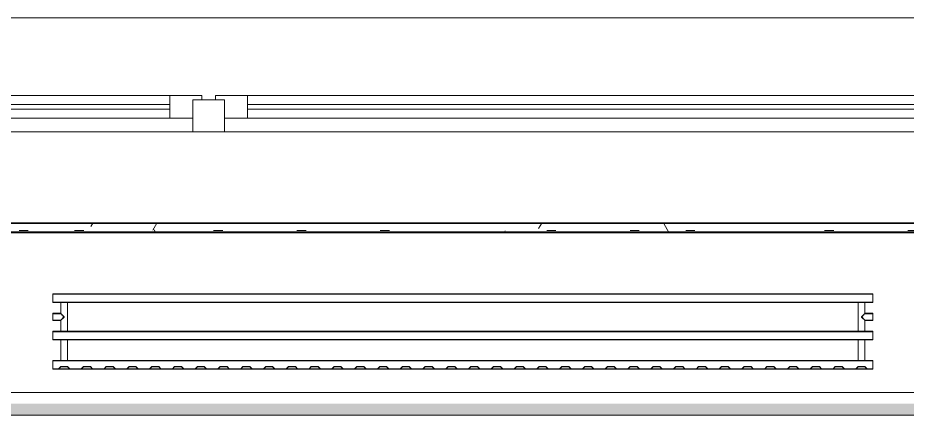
# Model space of a CAD drawing. Header units: millimetres. Extents: x 3914 to 443608, y -156176 to 78197.
# Drawn here: x 236470 to 238422, y -119499 to -118628 of the extents above; entities that cross this region are included whole.
import ezdxf

# ---------------------------------------------------------------- set-up
doc = ezdxf.new("R2010")
doc.units = ezdxf.units.MM
doc.layers.add('A-AREA-PATT-2', color=7, linetype='Continuous', lineweight=5, true_color=0xcde0ef, transparency=1)
for name, color, linetype, lineweight in [('A-FLOR', 7, 'Continuous', 9), ('A-GLAZ', 7, 'Continuous', 9), ('A-GLAZ-1', 7, 'Continuous', 5), ('A-WALL', 7, 'Continuous', 5), ('A-WALL-1', 7, 'Continuous', 35), ('I-WALL', 7, 'Continuous', 5)]:
    doc.layers.add(name, color=color, linetype=linetype, lineweight=lineweight)
doc.layers.add('M-EQPM-1', color=7, linetype='Continuous', lineweight=9, true_color=0xb2b2b2)

# ---------------------------------------------------------------- blocks, each defined once
blk = doc.blocks.new('radiator_prado_classic_z_tip_30_po exemplyaru - Classic Z Тип 30-500-V453-Объем проектирования 2 этажа')
at = {"layer": 'M-EQPM-1'}
for p, q in [((0, 228), (0, 210)), ((1800, 228), (0, 228)), ((0, 210), (0, 228)), ((0, 228), (12.5, 228)), ((12.5, 228), (37.5, 228)), ((37.5, 228), (12.5, 228)), ((12.5, 228), (37.5, 228)), ((12.5, 228), (17.5, 223)), ((12.5, 228), (17.5, 223)), ((32.5, 223), (17.5, 223)), ((17.5, 223), (32.5, 223)), ((32.5, 223), (37.5, 228)), ((37.5, 228), (32.5, 223)), ((37.5, 228), (62.5, 228)), ((62.5, 228), (87.5, 228)), ((87.5, 228), (62.5, 228)), ((62.5, 228), (87.5, 228)), ((62.5, 228), (67.5, 223)), ((62.5, 228), (67.5, 223)), ((82.5, 223), (67.5, 223)), ((67.5, 223), (82.5, 223)), ((82.5, 223), (87.5, 228)), ((87.5, 228), (82.5, 223)), ((87.5, 228), (112.5, 228)), ((112.5, 228), (137.5, 228)), ((137.5, 228), (112.5, 228)), ((112.5, 228), (137.5, 228)), ((112.5, 228), (117.5, 223)), ((112.5, 228), (117.5, 223)), ((132.5, 223), (117.5, 223)), ((117.5, 223), (132.5, 223)), ((132.5, 223), (137.5, 228)), ((137.5, 228), (132.5, 223)), ((137.5, 228), (162.5, 228)), ((162.5, 228), (187.5, 228)), ((187.5, 228), (162.5, 228)), ((162.5, 228), (187.5, 228)), ((162.5, 228), (167.5, 223)), ((162.5, 228), (167.5, 223)), ((182.5, 223), (167.5, 223)), ((167.5, 223), (182.5, 223)), ((182.5, 223), (187.5, 228)), ((187.5, 228), (182.5, 223)), ((187.5, 228), (212.5, 228)), ((212.5, 228), (237.5, 228)), ((237.5, 228), (212.5, 228)), ((212.5, 228), (237.5, 228)), ((212.5, 228), (217.5, 223)), ((212.5, 228), (217.5, 223)), ((232.5, 223), (217.5, 223)), ((217.5, 223), (232.5, 223)), ((232.5, 223), (237.5, 228)), ((237.5, 228), (232.5, 223)), ((237.5, 228), (262.5, 228)), ((262.5, 228), (287.5, 228)), ((287.5, 228), (262.5, 228)), ((262.5, 228), (287.5, 228)), ((262.5, 228), (267.5, 223)), ((262.5, 228), (267.5, 223)), ((282.5, 223), (267.5, 223)), ((267.5, 223), (282.5, 223)), ((282.5, 223), (287.5, 228)), ((287.5, 228), (282.5, 223)), ((287.5, 228), (312.5, 228)), ((312.5, 228), (337.5, 228)), ((337.5, 228), (312.5, 228)), ((312.5, 228), (337.5, 228)), ((312.5, 228), (317.5, 223)), ((312.5, 228), (317.5, 223)), ((332.5, 223), (317.5, 223)), ((317.5, 223), (332.5, 223)), ((332.5, 223), (337.5, 228)), ((337.5, 228), (332.5, 223)), ((337.5, 228), (362.5, 228)), ((362.5, 228), (387.5, 228)), ((387.5, 228), (362.5, 228)), ((362.5, 228), (387.5, 228)), ((362.5, 228), (367.5, 223)), ((362.5, 228), (367.5, 223)), ((382.5, 223), (367.5, 223)), ((367.5, 223), (382.5, 223)), ((382.5, 223), (387.5, 228)), ((387.5, 228), (382.5, 223)), ((387.5, 228), (412.5, 228)), ((412.5, 228), (437.5, 228)), ((437.5, 228), (412.5, 228)), ((412.5, 228), (437.5, 228)), ((412.5, 228), (417.5, 223)), ((412.5, 228), (417.5, 223)), ((432.5, 223), (417.5, 223)), ((417.5, 223), (432.5, 223)), ((432.5, 223), (437.5, 228)), ((437.5, 228), (432.5, 223)), ((437.5, 228), (462.5, 228)), ((462.5, 228), (487.5, 228)), ((487.5, 228), (462.5, 228)), ((462.5, 228), (487.5, 228)), ((462.5, 228), (467.5, 223)), ((462.5, 228), (467.5, 223)), ((482.5, 223), (467.5, 223)), ((467.5, 223), (482.5, 223)), ((482.5, 223), (487.5, 228)), ((487.5, 228), (482.5, 223)), ((487.5, 228), (512.5, 228)), ((512.5, 228), (537.5, 228)), ((537.5, 228), (512.5, 228)), ((512.5, 228), (537.5, 228)), ((512.5, 228), (517.5, 223)), ((512.5, 228), (517.5, 223)), ((532.5, 223), (517.5, 223)), ((517.5, 223), (532.5, 223)), ((532.5, 223), (537.5, 228)), ((537.5, 228), (532.5, 223)), ((537.5, 228), (562.5, 228)), ((562.5, 228), (587.5, 228)), ((587.5, 228), (562.5, 228)), ((562.5, 228), (587.5, 228)), ((562.5, 228), (567.5, 223)), ((562.5, 228), (567.5, 223)), ((582.5, 223), (567.5, 223)), ((567.5, 223), (582.5, 223)), ((582.5, 223), (587.5, 228)), ((587.5, 228), (582.5, 223)), ((587.5, 228), (612.5, 228)), ((612.5, 228), (637.5, 228)), ((637.5, 228), (612.5, 228)), ((612.5, 228), (637.5, 228)), ((612.5, 228), (617.5, 223)), ((612.5, 228), (617.5, 223)), ((632.5, 223), (617.5, 223)), ((617.5, 223), (632.5, 223)), ((632.5, 223), (637.5, 228)), ((637.5, 228), (632.5, 223)), ((637.5, 228), (662.5, 228)), ((662.5, 228), (687.5, 228)), ((687.5, 228), (662.5, 228)), ((662.5, 228), (687.5, 228)), ((662.5, 228), (667.5, 223)), ((662.5, 228), (667.5, 223)), ((682.5, 223), (667.5, 223)), ((667.5, 223), (682.5, 223)), ((682.5, 223), (687.5, 228)), ((687.5, 228), (682.5, 223)), ((687.5, 228), (712.5, 228)), ((712.5, 228), (737.5, 228)), ((737.5, 228), (712.5, 228)), ((712.5, 228), (737.5, 228)), ((712.5, 228), (717.5, 223)), ((712.5, 228), (717.5, 223)), ((732.5, 223), (717.5, 223)), ((717.5, 223), (732.5, 223)), ((732.5, 223), (737.5, 228)), ((737.5, 228), (732.5, 223)), ((737.5, 228), (762.5, 228)), ((762.5, 228), (787.5, 228)), ((787.5, 228), (762.5, 228)), ((762.5, 228), (787.5, 228)), ((762.5, 228), (767.5, 223)), ((762.5, 228), (767.5, 223)), ((782.5, 223), (767.5, 223)), ((767.5, 223), (782.5, 223)), ((782.5, 223), (787.5, 228)), ((787.5, 228), (782.5, 223)), ((787.5, 228), (812.5, 228)), ((812.5, 228), (837.5, 228)), ((837.5, 228), (812.5, 228)), ((812.5, 228), (837.5, 228)), ((812.5, 228), (817.5, 223)), ((812.5, 228), (817.5, 223)), ((832.5, 223), (817.5, 223)), ((817.5, 223), (832.5, 223)), ((832.5, 223), (837.5, 228)), ((837.5, 228), (832.5, 223)), ((837.5, 228), (862.5, 228)), ((862.5, 228), (887.5, 228)), ((887.5, 228), (862.5, 228)), ((862.5, 228), (887.5, 228)), ((862.5, 228), (867.5, 223)), ((862.5, 228), (867.5, 223)), ((882.5, 223), (867.5, 223)), ((867.5, 223), (882.5, 223)), ((882.5, 223), (887.5, 228)), ((887.5, 228), (882.5, 223)), ((887.5, 228), (912.5, 228)), ((912.5, 228), (937.5, 228)), ((937.5, 228), (912.5, 228)), ((912.5, 228), (937.5, 228)), ((912.5, 228), (917.5, 223)), ((912.5, 228), (917.5, 223)), ((932.5, 223), (917.5, 223)), ((917.5, 223), (932.5, 223)), ((932.5, 223), (937.5, 228)), ((937.5, 228), (932.5, 223)), ((937.5, 228), (962.5, 228)), ((962.5, 228), (987.5, 228)), ((987.5, 228), (962.5, 228)), ((962.5, 228), (987.5, 228)), ((962.5, 228), (967.5, 223)), ((962.5, 228), (967.5, 223)), ((982.5, 223), (967.5, 223)), ((967.5, 223), (982.5, 223)), ((982.5, 223), (987.5, 228)), ((987.5, 228), (982.5, 223)), ((987.5, 228), (1012.5, 228)), ((1012.5, 228), (1037.5, 228)), ((1037.5, 228), (1012.5, 228)), ((1012.5, 228), (1037.5, 228)), ((1012.5, 228), (1017.5, 223)), ((1012.5, 228), (1017.5, 223)), ((1032.5, 223), (1017.5, 223)), ((1017.5, 223), (1032.5, 223)), ((1032.5, 223), (1037.5, 228)), ((1037.5, 228), (1032.5, 223)), ((1037.5, 228), (1062.5, 228)), ((1062.5, 228), (1087.5, 228)), ((1087.5, 228), (1062.5, 228)), ((1062.5, 228), (1087.5, 228)), ((1062.5, 228), (1067.5, 223)), ((1062.5, 228), (1067.5, 223)), ((1082.5, 223), (1067.5, 223)), ((1067.5, 223), (1082.5, 223)), ((1082.5, 223), (1087.5, 228)), ((1087.5, 228), (1082.5, 223)), ((1087.5, 228), (1112.5, 228)), ((1112.5, 228), (1137.5, 228)), ((1137.5, 228), (1112.5, 228)), ((1112.5, 228), (1137.5, 228)), ((1112.5, 228), (1117.5, 223)), ((1112.5, 228), (1117.5, 223)), ((1132.5, 223), (1117.5, 223)), ((1117.5, 223), (1132.5, 223)), ((1132.5, 223), (1137.5, 228)), ((1137.5, 228), (1132.5, 223)), ((1137.5, 228), (1162.5, 228)), ((1162.5, 228), (1187.5, 228)), ((1187.5, 228), (1162.5, 228)), ((1162.5, 228), (1187.5, 228)), ((1162.5, 228), (1167.5, 223)), ((1162.5, 228), (1167.5, 223)), ((1182.5, 223), (1167.5, 223)), ((1167.5, 223), (1182.5, 223)), ((1182.5, 223), (1187.5, 228)), ((1187.5, 228), (1182.5, 223)), ((1187.5, 228), (1212.5, 228)), ((1212.5, 228), (1237.5, 228)), ((1237.5, 228), (1212.5, 228)), ((1212.5, 228), (1237.5, 228)), ((1212.5, 228), (1217.5, 223)), ((1212.5, 228), (1217.5, 223)), ((1232.5, 223), (1217.5, 223)), ((1217.5, 223), (1232.5, 223)), ((1232.5, 223), (1237.5, 228)), ((1237.5, 228), (1232.5, 223)), ((1237.5, 228), (1262.5, 228)), ((1262.5, 228), (1287.5, 228)), ((1287.5, 228), (1262.5, 228)), ((1262.5, 228), (1287.5, 228)), ((1262.5, 228), (1267.5, 223)), ((1262.5, 228), (1267.5, 223)), ((1282.5, 223), (1267.5, 223)), ((1267.5, 223), (1282.5, 223)), ((1282.5, 223), (1287.5, 228)), ((1287.5, 228), (1282.5, 223)), ((1287.5, 228), (1312.5, 228)), ((1312.5, 228), (1337.5, 228)), ((1337.5, 228), (1312.5, 228)), ((1312.5, 228), (1337.5, 228)), ((1312.5, 228), (1317.5, 223)), ((1312.5, 228), (1317.5, 223)), ((1332.5, 223), (1317.5, 223)), ((1317.5, 223), (1332.5, 223)), ((1332.5, 223), (1337.5, 228)), ((1337.5, 228), (1332.5, 223)), ((1337.5, 228), (1362.5, 228)), ((1362.5, 228), (1387.5, 228)), ((1387.5, 228), (1362.5, 228)), ((1362.5, 228), (1387.5, 228)), ((1362.5, 228), (1367.5, 223)), ((1362.5, 228), (1367.5, 223)), ((1382.5, 223), (1367.5, 223)), ((1367.5, 223), (1382.5, 223)), ((1382.5, 223), (1387.5, 228)), ((1387.5, 228), (1382.5, 223)), ((1387.5, 228), (1412.5, 228)), ((1412.5, 228), (1437.5, 228)), ((1437.5, 228), (1412.5, 228)), ((1412.5, 228), (1437.5, 228)), ((1412.5, 228), (1417.5, 223)), ((1412.5, 228), (1417.5, 223)), ((1432.5, 223), (1417.5, 223)), ((1417.5, 223), (1432.5, 223)), ((1432.5, 223), (1437.5, 228)), ((1437.5, 228), (1432.5, 223)), ((1437.5, 228), (1462.5, 228)), ((1462.5, 228), (1487.5, 228)), ((1487.5, 228), (1462.5, 228)), ((1462.5, 228), (1487.5, 228)), ((1462.5, 228), (1467.5, 223)), ((1462.5, 228), (1467.5, 223)), ((1482.5, 223), (1467.5, 223)), ((1467.5, 223), (1482.5, 223)), ((1482.5, 223), (1487.5, 228)), ((1487.5, 228), (1482.5, 223)), ((1487.5, 228), (1512.5, 228)), ((1512.5, 228), (1537.5, 228)), ((1537.5, 228), (1512.5, 228)), ((1512.5, 228), (1537.5, 228)), ((1512.5, 228), (1517.5, 223)), ((1512.5, 228), (1517.5, 223)), ((1532.5, 223), (1517.5, 223)), ((1517.5, 223), (1532.5, 223)), ((1532.5, 223), (1537.5, 228)), ((1537.5, 228), (1532.5, 223)), ((1537.5, 228), (1562.5, 228)), ((1562.5, 228), (1587.5, 228)), ((1587.5, 228), (1562.5, 228)), ((1562.5, 228), (1587.5, 228)), ((1562.5, 228), (1567.5, 223)), ((1562.5, 228), (1567.5, 223)), ((1582.5, 223), (1567.5, 223)), ((1567.5, 223), (1582.5, 223)), ((1582.5, 223), (1587.5, 228)), ((1587.5, 228), (1582.5, 223)), ((1587.5, 228), (1612.5, 228)), ((1612.5, 228), (1637.5, 228)), ((1637.5, 228), (1612.5, 228)), ((1612.5, 228), (1637.5, 228)), ((1612.5, 228), (1617.5, 223)), ((1612.5, 228), (1617.5, 223)), ((1632.5, 223), (1617.5, 223)), ((1617.5, 223), (1632.5, 223)), ((1632.5, 223), (1637.5, 228)), ((1637.5, 228), (1632.5, 223)), ((1637.5, 228), (1662.5, 228)), ((1662.5, 228), (1687.5, 228)), ((1687.5, 228), (1662.5, 228)), ((1662.5, 228), (1687.5, 228)), ((1662.5, 228), (1667.5, 223)), ((1662.5, 228), (1667.5, 223)), ((1682.5, 223), (1667.5, 223)), ((1667.5, 223), (1682.5, 223)), ((1682.5, 223), (1687.5, 228)), ((1687.5, 228), (1682.5, 223)), ((1687.5, 228), (1712.5, 228)), ((1712.5, 228), (1737.5, 228)), ((1737.5, 228), (1712.5, 228)), ((1712.5, 228), (1737.5, 228)), ((1712.5, 228), (1717.5, 223)), ((1712.5, 228), (1717.5, 223)), ((1732.5, 223), (1717.5, 223)), ((1717.5, 223), (1732.5, 223)), ((1732.5, 223), (1737.5, 228)), ((1737.5, 228), (1732.5, 223)), ((1737.5, 228), (1762.5, 228)), ((1762.5, 228), (1787.5, 228)), ((1787.5, 228), (1762.5, 228)), ((1762.5, 228), (1787.5, 228)), ((1762.5, 228), (1767.5, 223)), ((1762.5, 228), (1767.5, 223)), ((1782.5, 223), (1767.5, 223)), ((1767.5, 223), (1782.5, 223)), ((1782.5, 223), (1787.5, 228)), ((1787.5, 228), (1782.5, 223)), ((1787.5, 228), (1800, 228)), ((1800, 210), (1800, 228)), ((1800, 228), (1800, 210)), ((0, 210), (1800, 210)), ((17.8, 210), (0, 210)), ((17.5, 210), (17.5, 164)), ((17.5, 210), (17.5, 164)), ((17.8, 210), (17.5, 210)), ((17.5, 210), (17.8, 210)), ((17.8, 210), (17.5, 210)), ((17.5, 210), (17.8, 210)), ((31.4, 210), (17.8, 210)), ((17.8, 210), (31.4, 210)), ((31.4, 210), (17.8, 210)), ((17.8, 210), (31.5, 210)), ((31.5, 210), (31.4, 210)), ((31.4, 210), (31.5, 210)), ((31.5, 210), (31.4, 210)), ((32.2, 210), (31.5, 210)), ((31.5, 210), (32.2, 210)), ((32.2, 210), (31.5, 210)), ((31.5, 210), (32.5, 210)), ((32.5, 210), (32.2, 210)), ((32.2, 210), (32.5, 210)), ((32.5, 210), (32.2, 210)), ((1767.8, 210), (32.2, 210)), ((32.5, 164), (32.5, 210)), ((32.5, 164), (32.5, 210)), ((1767.5, 210), (1767.5, 164)), ((1767.5, 210), (1767.5, 164)), ((1767.8, 210), (1767.5, 210)), ((1767.5, 210), (1767.8, 210)), ((1767.8, 210), (1767.5, 210)), ((1767.5, 210), (1767.8, 210)), ((1782.2, 210), (1767.8, 210)), ((1767.8, 210), (1768.5, 210)), ((1771.2, 210), (1767.8, 210)), ((1767.8, 210), (1782.2, 210)), ((1768.5, 210), (1769.7, 210)), ((1769.7, 210), (1771.2, 210)), ((1771.2, 210), (1773.1, 210)), ((1778.7, 210), (1771.2, 210)), ((1773.1, 210), (1775, 210)), ((1775, 210), (1776.9, 210)), ((1776.9, 210), (1778.7, 210)), ((1778.7, 210), (1780.3, 210)), ((1782.2, 210), (1778.7, 210)), ((1780.3, 210), (1781.5, 210)), ((1781.5, 210), (1782.2, 210)), ((1782.5, 210), (1782.2, 210)), ((1782.2, 210), (1782.5, 210)), ((1782.5, 210), (1782.2, 210)), ((1782.2, 210), (1782.5, 210)), ((1800, 210), (1782.2, 210)), ((1782.5, 164), (1782.5, 210)), ((1782.5, 164), (1782.5, 210)), ((1800, 164), (0, 164)), ((0, 164), (0, 146)), ((0, 146), (0, 164)), ((0, 164), (17.8, 164)), ((17.8, 164), (17.5, 164)), ((17.5, 164), (17.8, 164)), ((17.8, 164), (17.5, 164)), ((17.5, 164), (30.3, 164)), ((32.2, 164), (17.8, 164)), ((17.8, 164), (32.2, 164)), ((32.2, 164), (17.8, 164)), ((30.3, 164), (32.5, 164)), ((32.5, 164), (32.2, 164)), ((32.2, 164), (32.5, 164)), ((32.5, 164), (32.2, 164)), ((32.2, 164), (1767.8, 164)), ((1767.8, 164), (1767.5, 164)), ((1767.5, 164), (1768.5, 164)), ((1767.8, 164), (1767.5, 164)), ((1767.5, 164), (1767.8, 164)), ((1782.2, 164), (1767.8, 164)), ((1778.7, 164), (1767.8, 164)), ((1767.8, 164), (1782.2, 164)), ((1768.5, 164), (1782.2, 164)), ((1781.5, 164), (1778.7, 164)), ((1782.2, 164), (1781.5, 164)), ((1782.5, 164), (1782.2, 164)), ((1782.2, 164), (1782.5, 164)), ((1782.5, 164), (1782.2, 164)), ((1782.2, 164), (1782.5, 164)), ((1782.2, 164), (1800, 164)), ((1800, 146), (1800, 164)), ((1800, 164), (1800, 146)), ((0, 146), (1800, 146)), ((18.5, 146), (0, 146)), ((17.5, 146), (17.5, 121.5)), ((17.5, 146), (17.5, 121.5)), ((17.5, 146), (17.8, 146)), ((18.5, 146), (17.5, 146)), ((17.5, 146), (18.5, 146)), ((26.9, 146), (17.5, 146)), ((17.8, 146), (18.5, 146)), ((18.5, 146), (31.4, 146)), ((31.4, 146), (18.5, 146)), ((18.5, 146), (31.4, 146)), ((32.5, 146), (26.9, 146)), ((31.4, 146), (31.5, 146)), ((31.5, 146), (31.4, 146)), ((31.4, 146), (31.5, 146)), ((31.5, 146), (32.2, 146)), ((32.2, 146), (31.5, 146)), ((31.5, 146), (32.2, 146)), ((32.2, 146), (32.5, 146)), ((32.5, 146), (32.2, 146)), ((32.2, 146), (32.5, 146)), ((1767.8, 146), (32.2, 146)), ((32.5, 82), (32.5, 146)), ((32.5, 82), (32.5, 146)), ((1767.5, 146), (1767.5, 82)), ((1767.5, 146), (1767.5, 82)), ((1767.5, 146), (1767.8, 146)), ((1780.3, 146), (1767.5, 146)), ((1767.5, 146), (1767.8, 146)), ((1767.8, 146), (1767.5, 146)), ((1767.8, 146), (1781.5, 146)), ((1767.8, 146), (1768.5, 146)), ((1781.5, 146), (1767.8, 146)), ((1768.5, 146), (1775, 146)), ((1775, 146), (1776.9, 146)), ((1776.9, 146), (1781.5, 146)), ((1782.5, 146), (1780.3, 146)), ((1781.5, 146), (1782.5, 146)), ((1781.5, 146), (1782.5, 146)), ((1782.5, 146), (1781.5, 146)), ((1800, 146), (1781.5, 146)), ((1782.5, 121.5), (1782.5, 146)), ((1782.5, 121.5), (1782.5, 146)), ((17.5, 121.5), (0, 121.5)), ((17.5, 121.5), (0, 121.5)), ((0, 121.5), (0, 120.5)), ((0, 106.5), (0, 121.5)), ((0, 120.5), (0, 114)), ((0, 120.5), (0, 119.3)), ((0, 114), (0, 120.5)), ((0, 120.5), (0, 120.5)), ((0, 119.3), (0, 117.8)), ((0, 117.8), (0, 114)), ((1800, 121.5), (1782.5, 121.5)), ((1800, 121.5), (1782.5, 121.5)), ((1800, 121.5), (1800, 106.5)), ((1800, 120.5), (1800, 121.5)), ((1800, 121.5), (1800, 120.5)), ((1800, 120.5), (1800, 121.5)), ((1800, 114), (1800, 120.5)), ((1800, 120.5), (1800, 115.9)), ((1800, 107.5), (1800, 120.5)), ((0, 114), (0, 110.2)), ((0, 114), (0, 110.2)), ((0, 112.1), (0, 114)), ((0, 107.5), (0, 112.1)), ((0, 110.2), (0, 108.7)), ((0, 110.2), (0, 107.5)), ((0, 108.7), (0, 107.5)), ((0, 107.5), (0, 106.5)), ((0, 107.5), (0, 107.5)), ((0, 106.5), (17.5, 106.5)), ((0, 106.5), (17.5, 106.5)), ((17.5, 106.5), (17.5, 82)), ((17.5, 106.5), (17.5, 82)), ((1782.5, 82), (1782.5, 106.5)), ((1782.5, 106.5), (1800, 106.5)), ((1782.5, 82), (1782.5, 106.5)), ((1782.5, 106.5), (1800, 106.5)), ((1800, 115.9), (1800, 107.5)), ((1800, 107.5), (1800, 114)), ((1800, 106.5), (1800, 107.5)), ((1800, 107.5), (1800, 106.5)), ((1800, 106.5), (1800, 107.5)), ((1800, 82), (0, 82)), ((0, 82), (0, 64)), ((0, 64), (0, 82)), ((0, 82), (18.5, 82)), ((17.8, 82), (17.5, 82)), ((17.5, 82), (18.5, 82)), ((18.5, 82), (17.5, 82)), ((17.5, 82), (26.9, 82)), ((18.5, 82), (17.8, 82)), ((31.4, 82), (18.5, 82)), ((18.5, 82), (31.4, 82)), ((31.4, 82), (18.5, 82)), ((26.9, 82), (32.5, 82)), ((31.5, 82), (31.4, 82)), ((31.4, 82), (31.5, 82)), ((31.5, 82), (31.4, 82)), ((32.2, 82), (31.5, 82)), ((31.5, 82), (32.2, 82)), ((32.2, 82), (31.5, 82)), ((32.5, 82), (32.2, 82)), ((32.2, 82), (32.5, 82)), ((32.5, 82), (32.2, 82)), ((32.2, 82), (1767.8, 82)), ((1767.8, 82), (1767.5, 82)), ((1767.5, 82), (1767.8, 82)), ((1767.8, 82), (1767.5, 82)), ((1767.5, 82), (1767.8, 82)), ((1781.5, 82), (1767.8, 82)), ((1767.8, 82), (1769.7, 82)), ((1780.3, 82), (1767.8, 82)), ((1767.8, 82), (1781.5, 82)), ((1769.7, 82), (1773.1, 82)), ((1773.1, 82), (1782.5, 82)), ((1781.5, 82), (1780.3, 82)), ((1782.5, 82), (1781.5, 82)), ((1782.5, 82), (1781.5, 82)), ((1781.5, 82), (1782.5, 82)), ((1781.5, 82), (1800, 82)), ((1800, 64), (1800, 82)), ((1800, 82), (1800, 64)), ((1800, 64), (0, 64)), ((0, 64), (1800, 64))]:
    blk.add_line(p, q, dxfattribs=at)
for points, knots in [([(18.5, 120.5), (18.4, 120.6), (18.3, 120.7), (18.1, 120.9), (17.9, 121.1), (17.8, 121.2), (17.7, 121.3), (17.5, 121.5), (17.5, 121.5), (17.5, 121.5)], [0.7142857, 0.7142857, 0.7142857, 0.7142857, 0.75, 0.7857143, 0.8214286, 0.8571429, 0.8928571, 0.9285714, 1, 1, 1, 1]), ([(17.5, 121.5), (17.5, 121.5), (17.5, 121.5), (17.7, 121.3), (17.8, 121.2), (17.9, 121.1), (18.1, 120.9), (18.3, 120.7), (18.4, 120.6), (18.5, 120.5)], [0, 0, 0, 0, 0.0714286, 0.1071429, 0.1428571, 0.1785714, 0.2142857, 0.25, 0.2857143, 0.2857143, 0.2857143, 0.2857143]), ([(17.5, 121.5), (17.5, 121.5), (17.5, 121.5), (17.7, 121.3), (17.8, 121.2), (17.9, 121.1), (18.1, 120.9), (18.3, 120.7), (18.4, 120.6), (18.5, 120.5)], [0, 0, 0, 0, 0.0714286, 0.1071429, 0.1428571, 0.1785714, 0.2142857, 0.25, 0.2857143, 0.2857143, 0.2857143, 0.2857143]), ([(25, 114), (24.5, 114.5), (23.6, 115.4), (22.4, 116.6), (21.6, 117.4), (21.1, 117.9), (20.8, 118.2), (20.5, 118.5), (20.2, 118.8), (19.8, 119.1), (19.6, 119.4), (19.3, 119.7), (19, 120), (18.7, 120.3), (18.5, 120.5), (18.3, 120.7), (18.1, 120.9), (17.9, 121.1), (17.8, 121.2), (17.7, 121.3), (17.5, 121.5), (17.5, 121.5), (17.5, 121.5)], [0, 0, 0, 0, 0.142857, 0.285714, 0.357143, 0.392857, 0.428571, 0.464286, 0.5, 0.535714, 0.571429, 0.607143, 0.642857, 0.678571, 0.714286, 0.75, 0.785714, 0.821429, 0.857143, 0.892857, 0.928571, 1, 1, 1, 1]), ([(22.1, 116.9), (21.9, 117.1), (21.6, 117.4), (21.1, 117.9), (20.8, 118.2), (20.5, 118.5), (20.2, 118.8), (19.9, 119.2), (19.7, 119.3), (19.6, 119.4)], [0.2857143, 0.2857143, 0.2857143, 0.2857143, 0.3571429, 0.3928571, 0.4285714, 0.4642857, 0.5, 0.5357143, 0.5714286, 0.5714286, 0.5714286, 0.5714286]), ([(19.6, 119.4), (19.7, 119.3), (19.9, 119.2), (20.3, 118.7), (20.7, 118.3), (21.1, 117.9), (21.6, 117.4), (21.9, 117.1), (22.1, 116.9)], [0.4285714, 0.4285714, 0.4285714, 0.4285714, 0.4642857, 0.5, 0.5714286, 0.6071429, 0.6428571, 0.7142857, 0.7142857, 0.7142857, 0.7142857]), ([(19.6, 119.4), (19.7, 119.3), (19.8, 119.1), (20.3, 118.7), (20.7, 118.3), (21.1, 117.9), (21.6, 117.4), (21.9, 117.1), (22.1, 116.9)], [0.4285714, 0.4285714, 0.4285714, 0.4285714, 0.4642857, 0.5, 0.5714286, 0.6071429, 0.6428571, 0.7142857, 0.7142857, 0.7142857, 0.7142857]), ([(1775, 114), (1775.5, 114.5), (1776.4, 115.4), (1777.6, 116.6), (1778.4, 117.4), (1778.9, 117.9), (1779.2, 118.2), (1779.5, 118.5), (1779.8, 118.8), (1780.1, 119.2), (1780.4, 119.4), (1780.7, 119.7), (1781, 120), (1781.3, 120.3), (1781.5, 120.5), (1781.7, 120.7), (1781.9, 120.9), (1782.1, 121.1), (1782.2, 121.2), (1782.3, 121.3), (1782.5, 121.5), (1782.5, 121.5), (1782.5, 121.5)], [0, 0, 0, 0, 0.142857, 0.285714, 0.357143, 0.392857, 0.428571, 0.464286, 0.5, 0.535714, 0.571429, 0.607143, 0.642857, 0.678571, 0.714286, 0.75, 0.785714, 0.821429, 0.857143, 0.892857, 0.928571, 1, 1, 1, 1]), ([(1780.4, 119.4), (1780.3, 119.3), (1780.1, 119.2), (1779.7, 118.7), (1779.3, 118.3), (1778.9, 117.9), (1778.4, 117.4), (1778.1, 117.1), (1777.9, 116.9)], [0.4285714, 0.4285714, 0.4285714, 0.4285714, 0.4642857, 0.5, 0.5714286, 0.6071429, 0.6428571, 0.7142857, 0.7142857, 0.7142857, 0.7142857]), ([(1780.4, 119.4), (1780.3, 119.3), (1780.1, 119.2), (1779.7, 118.7), (1779.3, 118.3), (1778.9, 117.9), (1778.4, 117.4), (1778.1, 117.1), (1777.9, 116.9)], [0.4285714, 0.4285714, 0.4285714, 0.4285714, 0.4642857, 0.5, 0.5714286, 0.6071429, 0.6428571, 0.7142857, 0.7142857, 0.7142857, 0.7142857]), ([(1777.9, 116.9), (1778.1, 117.1), (1778.4, 117.4), (1778.9, 117.9), (1779.2, 118.2), (1779.5, 118.5), (1779.8, 118.8), (1780.1, 119.2), (1780.3, 119.3), (1780.4, 119.4)], [0.2857143, 0.2857143, 0.2857143, 0.2857143, 0.3571429, 0.3928571, 0.4285714, 0.4642857, 0.5, 0.5357143, 0.5714286, 0.5714286, 0.5714286, 0.5714286]), ([(1782.5, 121.5), (1782.5, 121.5), (1782.5, 121.5), (1782.3, 121.3), (1782.2, 121.2), (1782.1, 121.1), (1781.9, 120.9), (1781.7, 120.7), (1781.6, 120.6), (1781.5, 120.5)], [0, 0, 0, 0, 0.0714286, 0.1071429, 0.1428571, 0.1785714, 0.2142857, 0.25, 0.2857143, 0.2857143, 0.2857143, 0.2857143]), ([(1782.5, 121.5), (1782.5, 121.5), (1782.5, 121.5), (1782.3, 121.3), (1782.2, 121.2), (1782.1, 121.1), (1781.9, 120.9), (1781.7, 120.7), (1781.6, 120.6), (1781.5, 120.5)], [0, 0, 0, 0, 0.0714286, 0.1071429, 0.1428571, 0.1785714, 0.2142857, 0.25, 0.2857143, 0.2857143, 0.2857143, 0.2857143]), ([(1781.5, 120.5), (1781.6, 120.6), (1781.7, 120.7), (1781.9, 120.9), (1782.1, 121.1), (1782.2, 121.2), (1782.3, 121.3), (1782.5, 121.5), (1782.5, 121.5), (1782.5, 121.5)], [0.7142857, 0.7142857, 0.7142857, 0.7142857, 0.75, 0.7857143, 0.8214286, 0.8571429, 0.8928571, 0.9285714, 1, 1, 1, 1]), ([(17.5, 106.5), (17.5, 106.5), (17.5, 106.5), (17.7, 106.7), (17.8, 106.8), (17.9, 106.9), (18.1, 107.1), (18.3, 107.3), (18.5, 107.5), (18.7, 107.7), (19, 108), (19.3, 108.3), (19.6, 108.6), (19.8, 108.9), (20.3, 109.3), (20.7, 109.7), (21.1, 110.1), (21.6, 110.6), (22.4, 111.4), (23.6, 112.6), (24.5, 113.5), (25, 114)], [0, 0, 0, 0, 0.071429, 0.107143, 0.142857, 0.178571, 0.214286, 0.25, 0.285714, 0.321429, 0.357143, 0.392857, 0.428571, 0.464286, 0.5, 0.571429, 0.607143, 0.642857, 0.714286, 0.857143, 1, 1, 1, 1]), ([(17.5, 106.5), (17.5, 106.5), (17.5, 106.5), (17.7, 106.7), (17.8, 106.8), (17.9, 106.9), (18.1, 107.1), (18.3, 107.3), (18.4, 107.4), (18.5, 107.5)], [0, 0, 0, 0, 0.0714286, 0.1071429, 0.1428571, 0.1785714, 0.2142857, 0.25, 0.2857143, 0.2857143, 0.2857143, 0.2857143]), ([(18.5, 107.5), (18.4, 107.4), (18.3, 107.3), (18.1, 107.1), (17.9, 106.9), (17.8, 106.8), (17.7, 106.7), (17.5, 106.5), (17.5, 106.5), (17.5, 106.5)], [0.7142857, 0.7142857, 0.7142857, 0.7142857, 0.75, 0.7857143, 0.8214286, 0.8571429, 0.8928571, 0.9285714, 1, 1, 1, 1]), ([(18.5, 107.5), (18.4, 107.4), (18.3, 107.3), (18.1, 107.1), (17.9, 106.9), (17.8, 106.8), (17.7, 106.7), (17.5, 106.5), (17.5, 106.5), (17.5, 106.5)], [0.7142857, 0.7142857, 0.7142857, 0.7142857, 0.75, 0.7857143, 0.8214286, 0.8571429, 0.8928571, 0.9285714, 1, 1, 1, 1]), ([(19.6, 108.6), (19.7, 108.7), (19.9, 108.8), (20.3, 109.3), (20.7, 109.7), (21.1, 110.1), (21.6, 110.6), (21.9, 110.9), (22.1, 111.1)], [0.4285714, 0.4285714, 0.4285714, 0.4285714, 0.4642857, 0.5, 0.5714286, 0.6071429, 0.6428571, 0.7142857, 0.7142857, 0.7142857, 0.7142857]), ([(22.1, 111.1), (21.9, 110.9), (21.6, 110.6), (21.1, 110.1), (20.8, 109.8), (20.5, 109.5), (20.2, 109.2), (19.9, 108.8), (19.7, 108.7), (19.6, 108.6)], [0.2857143, 0.2857143, 0.2857143, 0.2857143, 0.3571429, 0.3928571, 0.4285714, 0.4642857, 0.5, 0.5357143, 0.5714286, 0.5714286, 0.5714286, 0.5714286]), ([(22.1, 111.1), (21.9, 110.9), (21.6, 110.6), (21.1, 110.1), (20.8, 109.8), (20.5, 109.5), (20.2, 109.2), (19.8, 108.9), (19.7, 108.7), (19.6, 108.6)], [0.2857143, 0.2857143, 0.2857143, 0.2857143, 0.3571429, 0.3928571, 0.4285714, 0.4642857, 0.5, 0.5357143, 0.5714286, 0.5714286, 0.5714286, 0.5714286]), ([(1782.5, 106.5), (1782.5, 106.5), (1782.5, 106.5), (1782.3, 106.7), (1782.2, 106.8), (1782.1, 106.9), (1781.9, 107.1), (1781.7, 107.3), (1781.5, 107.5), (1781.3, 107.7), (1781, 108), (1780.7, 108.3), (1780.4, 108.6), (1780.1, 108.8), (1779.7, 109.3), (1779.3, 109.7), (1778.9, 110.1), (1778.4, 110.6), (1777.6, 111.4), (1776.4, 112.6), (1775.5, 113.5), (1775, 114)], [0, 0, 0, 0, 0.071429, 0.107143, 0.142857, 0.178571, 0.214286, 0.25, 0.285714, 0.321429, 0.357143, 0.392857, 0.428571, 0.464286, 0.5, 0.571429, 0.607143, 0.642857, 0.714286, 0.857143, 1, 1, 1, 1]), ([(1777.9, 111.1), (1778.1, 110.9), (1778.4, 110.6), (1778.9, 110.1), (1779.2, 109.8), (1779.5, 109.5), (1779.8, 109.2), (1780.1, 108.8), (1780.3, 108.7), (1780.4, 108.6)], [0.2857143, 0.2857143, 0.2857143, 0.2857143, 0.3571429, 0.3928571, 0.4285714, 0.4642857, 0.5, 0.5357143, 0.5714286, 0.5714286, 0.5714286, 0.5714286]), ([(1777.9, 111.1), (1778.1, 110.9), (1778.4, 110.6), (1778.9, 110.1), (1779.2, 109.8), (1779.5, 109.5), (1779.8, 109.2), (1780.1, 108.8), (1780.3, 108.7), (1780.4, 108.6)], [0.2857143, 0.2857143, 0.2857143, 0.2857143, 0.3571429, 0.3928571, 0.4285714, 0.4642857, 0.5, 0.5357143, 0.5714286, 0.5714286, 0.5714286, 0.5714286]), ([(1780.4, 108.6), (1780.3, 108.7), (1780.1, 108.8), (1779.7, 109.3), (1779.3, 109.7), (1778.9, 110.1), (1778.4, 110.6), (1778.1, 110.9), (1777.9, 111.1)], [0.4285714, 0.4285714, 0.4285714, 0.4285714, 0.4642857, 0.5, 0.5714286, 0.6071429, 0.6428571, 0.7142857, 0.7142857, 0.7142857, 0.7142857]), ([(1781.5, 107.5), (1781.6, 107.4), (1781.7, 107.3), (1781.9, 107.1), (1782.1, 106.9), (1782.2, 106.8), (1782.3, 106.7), (1782.5, 106.5), (1782.5, 106.5), (1782.5, 106.5)], [0.7142857, 0.7142857, 0.7142857, 0.7142857, 0.75, 0.7857143, 0.8214286, 0.8571429, 0.8928571, 0.9285714, 1, 1, 1, 1]), ([(1781.5, 107.5), (1781.6, 107.4), (1781.7, 107.3), (1781.9, 107.1), (1782.1, 106.9), (1782.2, 106.8), (1782.3, 106.7), (1782.5, 106.5), (1782.5, 106.5), (1782.5, 106.5)], [0.7142857, 0.7142857, 0.7142857, 0.7142857, 0.75, 0.7857143, 0.8214286, 0.8571429, 0.8928571, 0.9285714, 1, 1, 1, 1]), ([(1782.5, 106.5), (1782.5, 106.5), (1782.5, 106.5), (1782.3, 106.7), (1782.2, 106.8), (1782.1, 106.9), (1781.9, 107.1), (1781.7, 107.3), (1781.6, 107.4), (1781.5, 107.5)], [0, 0, 0, 0, 0.0714286, 0.1071429, 0.1428571, 0.1785714, 0.2142857, 0.25, 0.2857143, 0.2857143, 0.2857143, 0.2857143])]:
    blk.add_open_spline(points, degree=3, knots=knots, dxfattribs=at)
for points in [[(19.6, 119.4), (19.5, 119.5), (19.3, 119.7), (19, 120), (18.7, 120.3), (18.6, 120.4), (18.5, 120.5)], [(18.5, 120.5), (18.6, 120.4), (18.7, 120.3), (19, 120), (19.3, 119.7), (19.5, 119.5), (19.6, 119.4)], [(18.5, 120.5), (18.6, 120.4), (18.7, 120.3), (19, 120), (19.3, 119.7), (19.5, 119.5), (19.6, 119.4)], [(1781.5, 120.5), (1781.4, 120.4), (1781.3, 120.3), (1781, 120), (1780.7, 119.7), (1780.5, 119.5), (1780.4, 119.4)], [(1781.5, 120.5), (1781.4, 120.4), (1781.3, 120.3), (1781, 120), (1780.7, 119.7), (1780.5, 119.5), (1780.4, 119.4)], [(1780.4, 119.4), (1780.5, 119.5), (1780.7, 119.7), (1781, 120), (1781.3, 120.3), (1781.4, 120.4), (1781.5, 120.5)], [(18.5, 107.5), (18.6, 107.6), (18.7, 107.7), (19, 108), (19.3, 108.3), (19.5, 108.5), (19.6, 108.6)], [(19.6, 108.6), (19.5, 108.5), (19.3, 108.3), (19, 108), (18.7, 107.7), (18.6, 107.6), (18.5, 107.5)], [(19.6, 108.6), (19.5, 108.5), (19.3, 108.3), (19, 108), (18.7, 107.7), (18.6, 107.6), (18.5, 107.5)], [(25, 114), (24.5, 114.5), (23.6, 115.4), (22.6, 116.4), (22.1, 116.9)], [(22.1, 116.9), (22.6, 116.4), (23.6, 115.4), (24.5, 114.5), (25, 114)], [(22.1, 116.9), (22.6, 116.4), (23.6, 115.4), (24.5, 114.5), (25, 114)], [(22.1, 111.1), (22.6, 111.6), (23.6, 112.6), (24.5, 113.5), (25, 114)], [(25, 114), (24.5, 113.5), (23.6, 112.6), (22.6, 111.6), (22.1, 111.1)], [(25, 114), (24.5, 113.5), (23.6, 112.6), (22.6, 111.6), (22.1, 111.1)], [(1777.9, 116.9), (1777.4, 116.4), (1776.4, 115.4), (1775.5, 114.5), (1775, 114)], [(1777.9, 116.9), (1777.4, 116.4), (1776.4, 115.4), (1775.5, 114.5), (1775, 114)], [(1775, 114), (1775.5, 114.5), (1776.4, 115.4), (1777.4, 116.4), (1777.9, 116.9)], [(1775, 114), (1775.5, 113.5), (1776, 113), (1776.4, 112.6)], [(1775, 114), (1775.5, 113.5), (1776.4, 112.6), (1777.4, 111.6), (1777.9, 111.1)], [(1777.9, 111.1), (1777.4, 111.6), (1776.4, 112.6), (1775.5, 113.5), (1775, 114)], [(1776.4, 112.6), (1776.9, 112.1), (1777.4, 111.6), (1777.9, 111.1)], [(1780.4, 108.6), (1780.5, 108.5), (1780.7, 108.3), (1781, 108), (1781.3, 107.7), (1781.4, 107.6), (1781.5, 107.5)], [(1780.4, 108.6), (1780.5, 108.5), (1780.7, 108.3), (1781, 108), (1781.3, 107.7), (1781.4, 107.6), (1781.5, 107.5)], [(1781.5, 107.5), (1781.4, 107.6), (1781.3, 107.7), (1781, 108), (1780.7, 108.3), (1780.5, 108.5), (1780.4, 108.6)]]:
    blk.add_open_spline(points, degree=3, dxfattribs=at)
blk = doc.blocks.new('120_Окно_СКБ_2Ст - 120_Окно_СКБ_2Ст 3100х2500 _мал_створка слева_-22274797-Объем проектирования 2 этажа')
at = {"layer": 'A-GLAZ'}
for p, q in [((-1550, 45), (-1550, 115)), ((-1550, 115), (-1480, 115)), ((-1480, 115), (-1480, 45)), ((650, 45), (650, 115)), ((650, 115), (720, 115)), ((720, 115), (720, 45)), ((1480, 45), (1480, 115)), ((1480, 115), (1550, 115)), ((1550, 115), (1550, 45)), ((650, 85), (-1480, 85)), ((-1480, 85), (-1480, 45)), ((-1430, 35), (-1430, 85)), ((600, 35), (600, 85)), ((650, 45), (650, 85)), ((1480, 85), (720, 85)), ((720, 85), (720, 45)), ((770, 35), (770, 85)), ((1430, 35), (1430, 85)), ((1480, 45), (1480, 85)), ((-1480, 45), (-1550, 45)), ((-1480, 45), (-1500, 45)), ((-1500, 45), (-1500, 35)), ((720, 45), (650, 45)), ((670, 45), (650, 45)), ((670, 35), (670, 45)), ((720, 45), (700, 45)), ((700, 45), (700, 35)), ((1550, 45), (1480, 45)), ((1500, 45), (1480, 45)), ((1500, 35), (1500, 45)), ((-1500, 35), (670, 35)), ((670, 35), (-1500, 35)), ((700, 35), (1500, 35)), ((1500, 35), (700, 35))]:
    blk.add_line(p, q, dxfattribs=at)
at = {"layer": 'A-GLAZ-1'}
for p, q in [((1530, 115), (-1530, 115)), ((-1430, 65), (600, 65)), ((770, 65), (1430, 65)), ((-1550, 45), (-1500, 45)), ((600, 55), (-1430, 55)), ((670, 45), (700, 45)), ((1430, 55), (770, 55)), ((1500, 45), (1550, 45))]:
    blk.add_line(p, q, dxfattribs=at)

msp = doc.modelspace()

# ---------------------------------------------------------------- hatches: boundary and pattern name
at = {"layer": 'A-AREA-PATT-2'}
h = msp.add_hatch(color=256, dxfattribs=at)
h.paths.add_polyline_path([(235759.9, -119498.6), (241103.9, -119497.6), (241103.9, -119473.6), (235745.4, -119473.6), (235745.8, -119498.6), (235754.3, -119498.6)])
h.paths.add_polyline_path([(231919, -119498.6), (235103.9, -119497.1), (235103.4, -119473.6), (229744.9, -119473.6), (229743.9, -119498.1), (231913.5, -119498.6)])
h.paths.add_polyline_path([(223745.7, -119498.6), (229103.4, -119498.1), (229103.4, -119473.6), (223745.7, -119473.6), (223745.7, -119498.1)])
h.paths.add_polyline_path([(220247.4, -119497.6), (223103.9, -119497.6), (223103.9, -119472.6), (217745.4, -119472.6), (217745.4, -119497.6), (219886, -119497.6)])
at = {"layer": 'I-WALL'}
h = msp.add_hatch(dxfattribs=at)
h.set_pattern_fill('FP_191', color=256, style=0, pattern_type=2)
h.set_pattern_definition([(0, (174964.42, -145977.62), (243.84, 60.96), [20.117, -162.763, 20.117, -162.763, -975.36]), (0, (174964.42, -145977.62), (243.84, 60.96), [-365.76, 20.117, -345.643, 20.117, -162.763, -426.72]), (0, (174964.42, -145977.62), (243.84, 60.96), [-914.4, 20.117, -101.803, 20.117, -284.683]), (120, (175055.86, -145947.14), (-174.71291, 180.691634), [20.117, -162.763, 20.117, -162.763, -975.36]), (120, (175055.86, -145947.14), (-174.71291, 180.691634), [-365.76, 20.117, -345.643, 20.117, -162.763, -426.72]), (120, (175055.86, -145947.14), (-174.71291, 180.691634), [-914.4, 20.117, -101.803, 20.117, -284.683]), (240, (175086.34, -145825.22), (-69.12709, -241.651634), [20.117, -162.763, 20.117, -162.763, -975.36]), (240, (175086.34, -145825.22), (-69.12709, -241.651634), [-365.76, 20.117, -345.643, 20.117, -162.763, -426.72]), (240, (175086.34, -145825.22), (-69.12709, -241.651634), [-914.4, 20.117, -101.803, 20.117, -284.683])])
h.paths.add_polyline_path([(237954.4, -119097.6), (241104.4, -119097.6), (241104.4, -119077.6), (235724.4, -119077.6), (235724.4, -119097.6), (237231.7, -119097.6)])

# ---------------------------------------------------------------- linework, layer by layer
at = {"layer": 'A-FLOR'}
for p, q in [((235745.4, -119096.7), (241104.4, -119096.7)), ((235745.4, -119097.6), (241104.4, -119097.6))]:
    msp.add_line(p, q, dxfattribs=at)
at = {"layer": 'A-WALL'}
msp.add_line((236024.4, -118627.6), (239124.4, -118627.6), dxfattribs=at)
at = {"layer": 'A-WALL-1'}
for p, q in [((241124.4, -119077.6), (229104.4, -119077.6)), ((235744.4, -119097.6), (241104.4, -119097.6))]:
    msp.add_line(p, q, dxfattribs=at)
at = {"layer": 'I-WALL'}
for p, q in [((236044.4, -118877.6), (239104.4, -118877.6)), ((239124.4, -119098.6), (236024.4, -119098.6)), ((235745.4, -119448.6), (241104.4, -119448.6)), ((241124.9, -119498.6), (235745.4, -119498.6))]:
    msp.add_line(p, q, dxfattribs=at)

# ---------------------------------------------------------------- block references
at = {"layer": 'A-GLAZ', "color": 3, "rotation": 180}
msp.add_blockref('120_Окно_СКБ_2Ст - 120_Окно_СКБ_2Ст 3100х2500 _мал_створка слева_-22274797-Объем проектирования 2 этажа', (237574.4, -118762.6), dxfattribs=at)
at = {"layer": 'M-EQPM-1', "rotation": 180}
for p in [(238347.1, -119168.7), (238347.1, -119169.6)]:
    msp.add_blockref('radiator_prado_classic_z_tip_30_po exemplyaru - Classic Z Тип 30-500-V453-Объем проектирования 2 этажа', p, dxfattribs=at)

doc.saveas('drawing.dxf')
